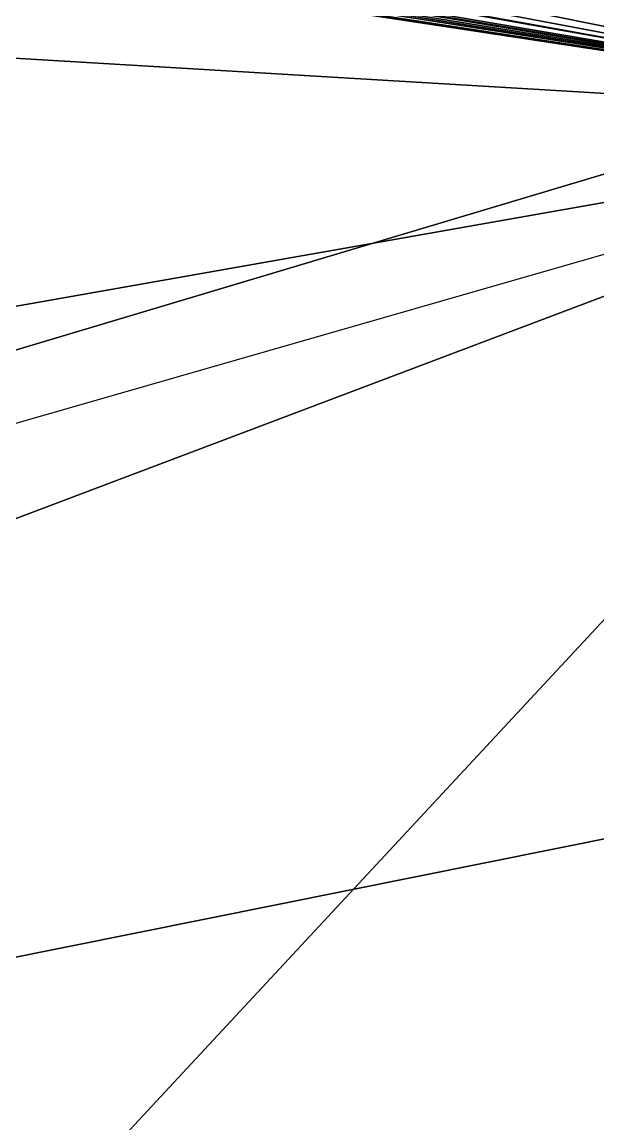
# Model space of a CAD drawing. Header units: metres. Extents: x 503497 to 504361, y 6966567 to 6966857.
# Drawn here: x 504124.6136 to 504124.6538, y 6966701.6826 to 6966701.7594 of the extents above; entities that cross this region are included whole.
import ezdxf

# ---------------------------------------------------------------- set-up
doc = ezdxf.new("R2010")
doc.units = ezdxf.units.M

msp = doc.modelspace()

# ---------------------------------------------------------------- linework, layer by layer
at = {"layer": 'SHADOW_APPROVED_20260111T072000'}
for points in [[(504124.1841, 6966701.6081), (504124.6865, 6966701.7525), (504051.5127, 6966716.6565), (504051.0103, 6966716.5121), (504124.1841, 6966701.6081)], [(504124.6865, 6966701.7525), (504126.4679, 6966701.5261), (504053.2941, 6966716.4301), (504051.5127, 6966716.6565), (504124.6865, 6966701.7525)]]:
    msp.add_lwpolyline(points, close=True, dxfattribs=at)
msp.add_lwpolyline([(504124.6436, 6966689.8311), (504125.6223, 6966696.1052), (504122.7613, 6966696.5515), (504123.3955, 6966700.6171), (504123.6735, 6966701.1907), (504124.1841, 6966701.6081), (504124.6865, 6966701.7525), (504126.4679, 6966701.5261), (504126.6349, 6966702.5968), (504125.8564, 6966702.7697), (504125.4218, 6966703.0603), (504125.0625, 6966703.6133), (504124.9683, 6966704.1079), (504125.9354, 6966710.4181), (504127.8093, 6966710.1258), (504128.3574, 6966713.6393), (504140.8554, 6966711.6898), (504140.8554, 6966711.6898), (504140.7719, 6966711.1544), (504144.1851, 6966710.622), (504144.5661, 6966713.0647), (504153.1826, 6966711.7206), (504152.9477, 6966710.2148), (504167.8718, 6966707.8869)], dxfattribs=at)
at = {"layer": 'SHADOW_APPROVED_20260114T072400'}
for points in [[(504124.1841, 6966701.6081), (504124.6865, 6966701.7525), (504052.6781, 6966715.3912), (504052.1757, 6966715.2468), (504124.1841, 6966701.6081)], [(504124.6865, 6966701.7525), (504126.4679, 6966701.5261), (504054.4595, 6966715.1648), (504052.6781, 6966715.3912), (504124.6865, 6966701.7525)]]:
    msp.add_lwpolyline(points, close=True, dxfattribs=at)
msp.add_lwpolyline([(504124.6436, 6966689.8311), (504125.6223, 6966696.1052), (504122.7613, 6966696.5515), (504123.3955, 6966700.6171), (504123.6735, 6966701.1907), (504124.1841, 6966701.6081), (504124.6865, 6966701.7525), (504126.4679, 6966701.5261), (504126.6349, 6966702.5968), (504125.8564, 6966702.7697), (504125.4218, 6966703.0603), (504125.0625, 6966703.6133), (504124.9683, 6966704.1079), (504125.9354, 6966710.4181), (504127.8093, 6966710.1258), (504128.3574, 6966713.6393), (504140.8554, 6966711.6898), (504140.8554, 6966711.6898), (504140.7719, 6966711.1544), (504144.1851, 6966710.622), (504144.5661, 6966713.0647), (504153.1826, 6966711.7206), (504152.9477, 6966710.2148), (504167.8718, 6966707.8869)], dxfattribs=at)
at = {"layer": 'SHADOW_APPROVED_20260122T071500'}
for points in [[(504124.1841, 6966701.6081), (504124.6865, 6966701.7525), (504042.12, 6966716.5206), (504041.6176, 6966716.3762), (504124.1841, 6966701.6081)], [(504124.6865, 6966701.7525), (504126.4679, 6966701.5261), (504043.9014, 6966716.2942), (504042.12, 6966716.5206), (504124.6865, 6966701.7525)]]:
    msp.add_lwpolyline(points, close=True, dxfattribs=at)
msp.add_lwpolyline([(504124.6436, 6966689.8311), (504125.6223, 6966696.1052), (504122.7613, 6966696.5515), (504123.3955, 6966700.6171), (504123.6735, 6966701.1907), (504124.1841, 6966701.6081), (504124.6865, 6966701.7525), (504126.4679, 6966701.5261), (504126.6349, 6966702.5968), (504125.8564, 6966702.7697), (504125.4218, 6966703.0603), (504125.0625, 6966703.6133), (504124.9683, 6966704.1079), (504125.9354, 6966710.4181), (504127.8093, 6966710.1258), (504128.3574, 6966713.6393), (504140.8554, 6966711.6898), (504140.8554, 6966711.6898), (504140.7719, 6966711.1544), (504144.1851, 6966710.622), (504144.5661, 6966713.0647), (504153.1826, 6966711.7206), (504152.9477, 6966710.2148), (504167.8718, 6966707.8869)], dxfattribs=at)
at = {"layer": 'SHADOW_APPROVED_20260124T072500'}
msp.add_lwpolyline([(504124.6436, 6966689.8311), (504125.6223, 6966696.1052), (504122.7613, 6966696.5515), (504123.3955, 6966700.6171), (504123.6735, 6966701.1907), (504124.1841, 6966701.6081), (504124.6865, 6966701.7525), (504126.4679, 6966701.5261), (504126.6349, 6966702.5968), (504125.8564, 6966702.7697), (504125.4218, 6966703.0603), (504125.0625, 6966703.6133), (504124.9683, 6966704.1079), (504125.9354, 6966710.4181), (504127.8093, 6966710.1258), (504128.3574, 6966713.6393), (504140.8554, 6966711.6898), (504140.8554, 6966711.6898), (504140.7719, 6966711.1544), (504144.1851, 6966710.622), (504144.5661, 6966713.0647), (504153.1826, 6966711.7206), (504152.9477, 6966710.2148), (504167.8718, 6966707.8869)], dxfattribs=at)
for points in [[(504124.1841, 6966701.6081), (504124.6865, 6966701.7525), (504048.4434, 6966713.4675), (504047.941, 6966713.3231), (504124.1841, 6966701.6081)], [(504124.6865, 6966701.7525), (504126.4679, 6966701.5261), (504050.2248, 6966713.2411), (504048.4434, 6966713.4675), (504124.6865, 6966701.7525)]]:
    msp.add_lwpolyline(points, close=True, dxfattribs=at)
at = {"layer": 'SHADOW_APPROVED_20260126T071100'}
for points in [[(504124.1841, 6966701.6081), (504124.6865, 6966701.7525), (504036.2614, 6966716.7983), (504035.759, 6966716.6539), (504124.1841, 6966701.6081)], [(504124.6865, 6966701.7525), (504126.4679, 6966701.5261), (504038.0428, 6966716.5719), (504036.2614, 6966716.7983), (504124.6865, 6966701.7525)]]:
    msp.add_lwpolyline(points, close=True, dxfattribs=at)
msp.add_lwpolyline([(504124.6436, 6966689.8311), (504125.6223, 6966696.1052), (504122.7613, 6966696.5515), (504123.3955, 6966700.6171), (504123.6735, 6966701.1907), (504124.1841, 6966701.6081), (504124.6865, 6966701.7525), (504126.4679, 6966701.5261), (504126.6349, 6966702.5968), (504125.8564, 6966702.7697), (504125.4218, 6966703.0603), (504125.0625, 6966703.6133), (504124.9683, 6966704.1079), (504125.9354, 6966710.4181), (504127.8093, 6966710.1258), (504128.3574, 6966713.6393), (504140.8554, 6966711.6898), (504140.8554, 6966711.6898), (504140.7719, 6966711.1544), (504144.1851, 6966710.622), (504144.5661, 6966713.0647), (504153.1826, 6966711.7206), (504152.9477, 6966710.2148), (504167.8718, 6966707.8869)], dxfattribs=at)
at = {"layer": 'SHADOW_APPROVED_20260127T071900'}
for points in [[(504124.1841, 6966701.6081), (504124.6865, 6966701.7525), (504042.3436, 6966714.2451), (504041.8412, 6966714.1007), (504124.1841, 6966701.6081)], [(504124.6865, 6966701.7525), (504126.4679, 6966701.5261), (504044.125, 6966714.0187), (504042.3436, 6966714.2451), (504124.6865, 6966701.7525)]]:
    msp.add_lwpolyline(points, close=True, dxfattribs=at)
msp.add_lwpolyline([(504124.6436, 6966689.8311), (504125.6223, 6966696.1052), (504122.7613, 6966696.5515), (504123.3955, 6966700.6171), (504123.6735, 6966701.1907), (504124.1841, 6966701.6081), (504124.6865, 6966701.7525), (504126.4679, 6966701.5261), (504126.6349, 6966702.5968), (504125.8564, 6966702.7697), (504125.4218, 6966703.0603), (504125.0625, 6966703.6133), (504124.9683, 6966704.1079), (504125.9354, 6966710.4181), (504127.8093, 6966710.1258), (504128.3574, 6966713.6393), (504140.8554, 6966711.6898), (504140.8554, 6966711.6898), (504140.7719, 6966711.1544), (504144.1851, 6966710.622), (504144.5661, 6966713.0647), (504153.1826, 6966711.7206), (504152.9477, 6966710.2148), (504167.8718, 6966707.8869)], dxfattribs=at)
at = {"layer": 'SHADOW_APPROVED_20260129T071100'}
for points in [[(504124.1841, 6966701.6081), (504124.6865, 6966701.7525), (504034.2408, 6966715.9713), (504033.7384, 6966715.8269), (504124.1841, 6966701.6081)], [(504124.6865, 6966701.7525), (504126.4679, 6966701.5261), (504036.0222, 6966715.7449), (504034.2408, 6966715.9713), (504124.6865, 6966701.7525)]]:
    msp.add_lwpolyline(points, close=True, dxfattribs=at)
msp.add_lwpolyline([(504124.6436, 6966689.8311), (504125.6223, 6966696.1052), (504122.7613, 6966696.5515), (504123.3955, 6966700.6171), (504123.6735, 6966701.1907), (504124.1841, 6966701.6081), (504124.6865, 6966701.7525), (504126.4679, 6966701.5261), (504126.6349, 6966702.5968), (504125.8564, 6966702.7697), (504125.4218, 6966703.0603), (504125.0625, 6966703.6133), (504124.9683, 6966704.1079), (504125.9354, 6966710.4181), (504127.8093, 6966710.1258), (504128.3574, 6966713.6393), (504140.8554, 6966711.6898), (504140.8554, 6966711.6898), (504140.7719, 6966711.1544), (504144.1851, 6966710.622), (504144.5661, 6966713.0647), (504153.1826, 6966711.7206), (504152.9477, 6966710.2148), (504167.8718, 6966707.8869)], dxfattribs=at)
at = {"layer": 'SHADOW_APPROVED_20260130T071100'}
for points in [[(504124.1841, 6966701.6081), (504124.6865, 6966701.7525), (504033.5546, 6966715.6667), (504033.0522, 6966715.5223), (504124.1841, 6966701.6081)], [(504124.6865, 6966701.7525), (504126.4679, 6966701.5261), (504035.336, 6966715.4403), (504033.5546, 6966715.6667), (504124.6865, 6966701.7525)]]:
    msp.add_lwpolyline(points, close=True, dxfattribs=at)
msp.add_lwpolyline([(504124.6436, 6966689.8311), (504125.6223, 6966696.1052), (504122.7613, 6966696.5515), (504123.3955, 6966700.6171), (504123.6735, 6966701.1907), (504124.1841, 6966701.6081), (504124.6865, 6966701.7525), (504126.4679, 6966701.5261), (504126.6349, 6966702.5968), (504125.8564, 6966702.7697), (504125.4218, 6966703.0603), (504125.0625, 6966703.6133), (504124.9683, 6966704.1079), (504125.9354, 6966710.4181), (504127.8093, 6966710.1258), (504128.3574, 6966713.6393), (504140.8554, 6966711.6898), (504140.8554, 6966711.6898), (504140.7719, 6966711.1544), (504144.1851, 6966710.622), (504144.5661, 6966713.0647), (504153.1826, 6966711.7206), (504152.9477, 6966710.2148), (504167.8718, 6966707.8869)], dxfattribs=at)
at = {"layer": 'SHADOW_APPROVED_20260203T070000'}
for points in [[(504124.1841, 6966701.6081), (504124.6865, 6966701.7525), (504018.6623, 6966718.0539), (504018.1599, 6966717.9095), (504124.1841, 6966701.6081)], [(504124.6865, 6966701.7525), (504126.4679, 6966701.5261), (504020.4437, 6966717.8275), (504018.6623, 6966718.0539), (504124.6865, 6966701.7525)]]:
    msp.add_lwpolyline(points, close=True, dxfattribs=at)
msp.add_lwpolyline([(504124.6436, 6966689.8311), (504125.6223, 6966696.1052), (504122.7613, 6966696.5515), (504123.3955, 6966700.6171), (504123.6735, 6966701.1907), (504124.1841, 6966701.6081), (504124.6865, 6966701.7525), (504126.4679, 6966701.5261), (504126.6349, 6966702.5968), (504125.8564, 6966702.7697), (504125.4218, 6966703.0603), (504125.0625, 6966703.6133), (504124.9683, 6966704.1079), (504125.9354, 6966710.4181), (504127.8093, 6966710.1258), (504128.3574, 6966713.6393), (504140.8554, 6966711.6898), (504140.8554, 6966711.6898), (504140.7719, 6966711.1544), (504144.1851, 6966710.622), (504144.5661, 6966713.0647), (504153.1826, 6966711.7206), (504152.9477, 6966710.2148), (504167.8718, 6966707.8869)], dxfattribs=at)
at = {"layer": 'SHADOW_APPROVED_20260314T074000'}
msp.add_lwpolyline([(504124.6436, 6966689.8311), (504125.6223, 6966696.1052), (504122.7613, 6966696.5515), (504123.3955, 6966700.6171), (504123.6735, 6966701.1907), (504124.1841, 6966701.6081), (504124.6865, 6966701.7525), (504126.4679, 6966701.5261), (504126.6349, 6966702.5968), (504125.8564, 6966702.7697), (504125.4218, 6966703.0603), (504125.0625, 6966703.6133), (504124.9683, 6966704.1079), (504125.9354, 6966710.4181), (504127.8093, 6966710.1258), (504128.3574, 6966713.6393), (504140.8554, 6966711.6898), (504140.8554, 6966711.6898), (504140.7719, 6966711.1544), (504144.1851, 6966710.622), (504144.5661, 6966713.0647), (504153.1826, 6966711.7206), (504152.9477, 6966710.2148), (504167.8718, 6966707.8869)], dxfattribs=at)
for points in [[(504124.1841, 6966701.6081), (504124.6865, 6966701.7525), (504036.932, 6966686.2961), (504036.4296, 6966686.1517), (504124.1841, 6966701.6081)], [(504124.6865, 6966701.7525), (504126.4679, 6966701.5261), (504038.7134, 6966686.0697), (504036.932, 6966686.2961), (504124.6865, 6966701.7525)]]:
    msp.add_lwpolyline(points, close=True, dxfattribs=at)
at = {"layer": 'SHADOW_APPROVED_20260426T070000'}
msp.add_lwpolyline([(504124.6436, 6966689.8311), (504125.6223, 6966696.1052), (504122.7613, 6966696.5515), (504123.3955, 6966700.6171), (504123.6735, 6966701.1907), (504124.1841, 6966701.6081), (504124.6865, 6966701.7525), (504126.4679, 6966701.5261), (504126.6349, 6966702.5968), (504125.8564, 6966702.7697), (504125.4218, 6966703.0603), (504125.0625, 6966703.6133), (504124.9683, 6966704.1079), (504125.9354, 6966710.4181), (504127.8093, 6966710.1258), (504128.3574, 6966713.6393), (504140.8554, 6966711.6898), (504140.8554, 6966711.6898), (504140.7719, 6966711.1544), (504144.1851, 6966710.622), (504144.5661, 6966713.0647), (504153.1826, 6966711.7206), (504152.9477, 6966710.2148), (504167.8718, 6966707.8869)], dxfattribs=at)
for points in [[(504124.1841, 6966701.6081), (504124.6865, 6966701.7525), (503907.5589, 6966619.6907), (503907.0565, 6966619.5463), (504124.1841, 6966701.6081)], [(504124.6865, 6966701.7525), (504126.4679, 6966701.5261), (503909.3403, 6966619.4643), (503907.5589, 6966619.6907), (504124.6865, 6966701.7525)]]:
    msp.add_lwpolyline(points, close=True, dxfattribs=at)
at = {"layer": 'SHADOW_APPROVED_20260621T090000'}
msp.add_lwpolyline([(504124.6436, 6966689.8311), (504125.6223, 6966696.1052), (504122.7613, 6966696.5515), (504123.3955, 6966700.6171), (504123.6735, 6966701.1907), (504124.1841, 6966701.6081), (504124.6865, 6966701.7525), (504126.4679, 6966701.5261), (504126.6349, 6966702.5968), (504125.8564, 6966702.7697), (504125.4218, 6966703.0603), (504125.0625, 6966703.6133), (504124.9683, 6966704.1079), (504125.9354, 6966710.4181), (504127.8093, 6966710.1258), (504128.3574, 6966713.6393), (504140.8554, 6966711.6898), (504140.8554, 6966711.6898), (504140.7719, 6966711.1544), (504144.1851, 6966710.622), (504144.5661, 6966713.0647), (504153.1826, 6966711.7206), (504152.9477, 6966710.2148), (504167.8718, 6966707.8869)], dxfattribs=at)
for points in [[(504124.1841, 6966701.6081), (504124.6865, 6966701.7525), (504066.1702, 6966638.8209), (504065.6678, 6966638.6765), (504124.1841, 6966701.6081)], [(504124.6865, 6966701.7525), (504126.4679, 6966701.5261), (504067.9516, 6966638.5945), (504066.1702, 6966638.8209), (504124.6865, 6966701.7525)]]:
    msp.add_lwpolyline(points, close=True, dxfattribs=at)
at = {"layer": 'SHADOW_APPROVED_20260621T120000'}
msp.add_lwpolyline([(504124.6436, 6966689.8311), (504125.6223, 6966696.1052), (504122.7613, 6966696.5515), (504123.3955, 6966700.6171), (504123.6735, 6966701.1907), (504124.1841, 6966701.6081), (504124.6865, 6966701.7525), (504126.4679, 6966701.5261), (504126.6349, 6966702.5968), (504125.8564, 6966702.7697), (504125.4218, 6966703.0603), (504125.0625, 6966703.6133), (504124.9683, 6966704.1079), (504125.9354, 6966710.4181), (504127.8093, 6966710.1258), (504128.3574, 6966713.6393), (504140.8554, 6966711.6898), (504140.8554, 6966711.6898), (504140.7719, 6966711.1544), (504144.1851, 6966710.622), (504144.5661, 6966713.0647), (504153.1826, 6966711.7206), (504152.9477, 6966710.2148), (504167.8718, 6966707.8869)], dxfattribs=at)
msp.add_lwpolyline([(504124.1841, 6966701.6081), (504124.6865, 6966701.7525), (504127.3075, 6966653.0797), (504126.8051, 6966652.9353), (504124.1841, 6966701.6081)], close=True, dxfattribs=at)
at = {"layer": 'SHADOW_APPROVED_20260621T140000'}
msp.add_lwpolyline([(504124.6436, 6966689.8311), (504125.6223, 6966696.1052), (504122.7613, 6966696.5515), (504123.3955, 6966700.6171), (504123.6735, 6966701.1907), (504124.1841, 6966701.6081), (504124.6865, 6966701.7525), (504126.4679, 6966701.5261), (504126.6349, 6966702.5968), (504125.8564, 6966702.7697), (504125.4218, 6966703.0603), (504125.0625, 6966703.6133), (504124.9683, 6966704.1079), (504125.9354, 6966710.4181), (504127.8093, 6966710.1258), (504128.3574, 6966713.6393), (504140.8554, 6966711.6898), (504140.8554, 6966711.6898), (504140.7719, 6966711.1544), (504144.1851, 6966710.622), (504144.5661, 6966713.0647), (504153.1826, 6966711.7206), (504152.9477, 6966710.2148), (504167.8718, 6966707.8869)], dxfattribs=at)
msp.add_lwpolyline([(504124.1841, 6966701.6081), (504124.6865, 6966701.7525), (504163.5962, 6966645.9465), (504163.0938, 6966645.8021), (504124.1841, 6966701.6081)], close=True, dxfattribs=at)
at = {"layer": 'SHADOW_APPROVED_20260621T150000'}
msp.add_lwpolyline([(504124.6436, 6966689.8311), (504125.6223, 6966696.1052), (504122.7613, 6966696.5515), (504123.3955, 6966700.6171), (504123.6735, 6966701.1907), (504124.1841, 6966701.6081), (504124.6865, 6966701.7525), (504126.4679, 6966701.5261), (504126.6349, 6966702.5968), (504125.8564, 6966702.7697), (504125.4218, 6966703.0603), (504125.0625, 6966703.6133), (504124.9683, 6966704.1079), (504125.9354, 6966710.4181), (504127.8093, 6966710.1258), (504128.3574, 6966713.6393), (504140.8554, 6966711.6898), (504140.8554, 6966711.6898), (504140.7719, 6966711.1544), (504144.1851, 6966710.622), (504144.5661, 6966713.0647), (504153.1826, 6966711.7206), (504152.9477, 6966710.2148), (504167.8718, 6966707.8869)], dxfattribs=at)
msp.add_lwpolyline([(504124.1841, 6966701.6081), (504124.6865, 6966701.7525), (504197.9666, 6966632.7497), (504197.4642, 6966632.6053), (504124.1841, 6966701.6081)], close=True, dxfattribs=at)
at = {"layer": 'SHADOW_APPROVED_20260621T160000'}
msp.add_lwpolyline([(504124.6436, 6966689.8311), (504125.6223, 6966696.1052), (504122.7613, 6966696.5515), (504123.3955, 6966700.6171), (504123.6735, 6966701.1907), (504124.1841, 6966701.6081), (504124.6865, 6966701.7525), (504126.4679, 6966701.5261), (504126.6349, 6966702.5968), (504125.8564, 6966702.7697), (504125.4218, 6966703.0603), (504125.0625, 6966703.6133), (504124.9683, 6966704.1079), (504125.9354, 6966710.4181), (504127.8093, 6966710.1258), (504128.3574, 6966713.6393), (504140.8554, 6966711.6898), (504140.8554, 6966711.6898), (504140.7719, 6966711.1544), (504144.1851, 6966710.622), (504144.5661, 6966713.0647), (504153.1826, 6966711.7206), (504152.9477, 6966710.2148), (504167.8718, 6966707.8869)], dxfattribs=at)
msp.add_lwpolyline([(504124.1841, 6966701.6081), (504124.6865, 6966701.7525), (504292.9427, 6966588.6527), (504292.4403, 6966588.5083), (504124.1841, 6966701.6081)], close=True, dxfattribs=at)
at = {"layer": 'SHADOW_APPROVED_20261019T053000'}
for points in [[(504124.1841, 6966701.6081), (504124.6865, 6966701.7525), (503547.9308, 6966793.8853), (503547.4284, 6966793.7409), (504124.1841, 6966701.6081)], [(504124.6865, 6966701.7525), (504126.4679, 6966701.5261), (503549.7122, 6966793.6589), (503547.9308, 6966793.8853), (504124.6865, 6966701.7525)]]:
    msp.add_lwpolyline(points, close=True, dxfattribs=at)
msp.add_lwpolyline([(504124.6436, 6966689.8311), (504125.6223, 6966696.1052), (504122.7613, 6966696.5515), (504123.3955, 6966700.6171), (504123.6735, 6966701.1907), (504124.1841, 6966701.6081), (504124.6865, 6966701.7525), (504126.4679, 6966701.5261), (504126.6349, 6966702.5968), (504125.8564, 6966702.7697), (504125.4218, 6966703.0603), (504125.0625, 6966703.6133), (504124.9683, 6966704.1079), (504125.9354, 6966710.4181), (504127.8093, 6966710.1258), (504128.3574, 6966713.6393), (504140.8554, 6966711.6898), (504140.8554, 6966711.6898), (504140.7719, 6966711.1544), (504144.1851, 6966710.622), (504144.5661, 6966713.0647), (504153.1826, 6966711.7206), (504152.9477, 6966710.2148), (504167.8718, 6966707.8869)], dxfattribs=at)
at = {"layer": 'SHADOW_APPROVED_20261112T063500'}
for points in [[(504124.1841, 6966701.6081), (504124.6865, 6966701.7525), (504026.4082, 6966717.7067), (504025.9058, 6966717.5623), (504124.1841, 6966701.6081)], [(504124.6865, 6966701.7525), (504126.4679, 6966701.5261), (504028.1896, 6966717.4803), (504026.4082, 6966717.7067), (504124.6865, 6966701.7525)]]:
    msp.add_lwpolyline(points, close=True, dxfattribs=at)
msp.add_lwpolyline([(504124.6436, 6966689.8311), (504125.6223, 6966696.1052), (504122.7613, 6966696.5515), (504123.3955, 6966700.6171), (504123.6735, 6966701.1907), (504124.1841, 6966701.6081), (504124.6865, 6966701.7525), (504126.4679, 6966701.5261), (504126.6349, 6966702.5968), (504125.8564, 6966702.7697), (504125.4218, 6966703.0603), (504125.0625, 6966703.6133), (504124.9683, 6966704.1079), (504125.9354, 6966710.4181), (504127.8093, 6966710.1258), (504128.3574, 6966713.6393), (504140.8554, 6966711.6898), (504140.8554, 6966711.6898), (504140.7719, 6966711.1544), (504144.1851, 6966710.622), (504144.5661, 6966713.0647), (504153.1826, 6966711.7206), (504152.9477, 6966710.2148), (504167.8718, 6966707.8869)], dxfattribs=at)
at = {"layer": 'SHADOW_APPROVED_20261113T063500'}
for points in [[(504124.1841, 6966701.6081), (504124.6865, 6966701.7525), (504026.8764, 6966718.1222), (504026.374, 6966717.9778), (504124.1841, 6966701.6081)], [(504124.6865, 6966701.7525), (504126.4679, 6966701.5261), (504028.6578, 6966717.8958), (504026.8764, 6966718.1222), (504124.6865, 6966701.7525)]]:
    msp.add_lwpolyline(points, close=True, dxfattribs=at)
msp.add_lwpolyline([(504124.6436, 6966689.8311), (504125.6223, 6966696.1052), (504122.7613, 6966696.5515), (504123.3955, 6966700.6171), (504123.6735, 6966701.1907), (504124.1841, 6966701.6081), (504124.6865, 6966701.7525), (504126.4679, 6966701.5261), (504126.6349, 6966702.5968), (504125.8564, 6966702.7697), (504125.4218, 6966703.0603), (504125.0625, 6966703.6133), (504124.9683, 6966704.1079), (504125.9354, 6966710.4181), (504127.8093, 6966710.1258), (504128.3574, 6966713.6393), (504140.8554, 6966711.6898), (504140.8554, 6966711.6898), (504140.7719, 6966711.1544), (504144.1851, 6966710.622), (504144.5661, 6966713.0647), (504153.1826, 6966711.7206), (504152.9477, 6966710.2148), (504167.8718, 6966707.8869)], dxfattribs=at)
at = {"layer": 'SHADOW_APPROVED_20261122T065200'}
for points in [[(504124.1841, 6966701.6081), (504124.6865, 6966701.7525), (504044.5224, 6966716.2033), (504044.02, 6966716.0589), (504124.1841, 6966701.6081)], [(504124.6865, 6966701.7525), (504126.4679, 6966701.5261), (504046.3038, 6966715.9769), (504044.5224, 6966716.2033), (504124.6865, 6966701.7525)]]:
    msp.add_lwpolyline(points, close=True, dxfattribs=at)
msp.add_lwpolyline([(504124.6436, 6966689.8311), (504125.6223, 6966696.1052), (504122.7613, 6966696.5515), (504123.3955, 6966700.6171), (504123.6735, 6966701.1907), (504124.1841, 6966701.6081), (504124.6865, 6966701.7525), (504126.4679, 6966701.5261), (504126.6349, 6966702.5968), (504125.8564, 6966702.7697), (504125.4218, 6966703.0603), (504125.0625, 6966703.6133), (504124.9683, 6966704.1079), (504125.9354, 6966710.4181), (504127.8093, 6966710.1258), (504128.3574, 6966713.6393), (504140.8554, 6966711.6898), (504140.8554, 6966711.6898), (504140.7719, 6966711.1544), (504144.1851, 6966710.622), (504144.5661, 6966713.0647), (504153.1826, 6966711.7206), (504152.9477, 6966710.2148), (504167.8718, 6966707.8869)], dxfattribs=at)
at = {"layer": 'SHADOW_APPROVED_20261123T070300'}
for points in [[(504124.1841, 6966701.6081), (504124.6865, 6966701.7525), (504052.2896, 6966713.759), (504051.7872, 6966713.6146), (504124.1841, 6966701.6081)], [(504124.6865, 6966701.7525), (504126.4679, 6966701.5261), (504054.071, 6966713.5326), (504052.2896, 6966713.759), (504124.6865, 6966701.7525)]]:
    msp.add_lwpolyline(points, close=True, dxfattribs=at)
msp.add_lwpolyline([(504124.6436, 6966689.8311), (504125.6223, 6966696.1052), (504122.7613, 6966696.5515), (504123.3955, 6966700.6171), (504123.6735, 6966701.1907), (504124.1841, 6966701.6081), (504124.6865, 6966701.7525), (504126.4679, 6966701.5261), (504126.6349, 6966702.5968), (504125.8564, 6966702.7697), (504125.4218, 6966703.0603), (504125.0625, 6966703.6133), (504124.9683, 6966704.1079), (504125.9354, 6966710.4181), (504127.8093, 6966710.1258), (504128.3574, 6966713.6393), (504140.8554, 6966711.6898), (504140.8554, 6966711.6898), (504140.7719, 6966711.1544), (504144.1851, 6966710.622), (504144.5661, 6966713.0647), (504153.1826, 6966711.7206), (504152.9477, 6966710.2148), (504167.8718, 6966707.8869)], dxfattribs=at)
at = {"layer": 'SHADOW_APPROVED_20261221T090000'}
msp.add_lwpolyline([(504124.6436, 6966689.8311), (504125.6223, 6966696.1052), (504122.7613, 6966696.5515), (504123.3955, 6966700.6171), (504123.6735, 6966701.1907), (504124.1841, 6966701.6081), (504124.6865, 6966701.7525), (504126.4679, 6966701.5261), (504126.6349, 6966702.5968), (504125.8564, 6966702.7697), (504125.4218, 6966703.0603), (504125.0625, 6966703.6133), (504124.9683, 6966704.1079), (504125.9354, 6966710.4181), (504127.8093, 6966710.1258), (504128.3574, 6966713.6393), (504140.8554, 6966711.6898), (504140.8554, 6966711.6898), (504140.7719, 6966711.1544), (504144.1851, 6966710.622), (504144.5661, 6966713.0647), (504153.1826, 6966711.7206), (504152.9477, 6966710.2148), (504167.8718, 6966707.8869)], dxfattribs=at)
for points in [[(504124.1841, 6966701.6081), (504124.6865, 6966701.7525), (504094.4318, 6966703.5519), (504093.9294, 6966703.4075), (504124.1841, 6966701.6081)], [(504124.6865, 6966701.7525), (504126.4679, 6966701.5261), (504096.2132, 6966703.3255), (504094.4318, 6966703.5519), (504124.6865, 6966701.7525)]]:
    msp.add_lwpolyline(points, close=True, dxfattribs=at)
at = {"layer": 'SHADOW_APPROVED_20261221T120000'}
msp.add_lwpolyline([(504124.6436, 6966689.8311), (504125.6223, 6966696.1052), (504122.7613, 6966696.5515), (504123.3955, 6966700.6171), (504123.6735, 6966701.1907), (504124.1841, 6966701.6081), (504124.6865, 6966701.7525), (504126.4679, 6966701.5261), (504126.6349, 6966702.5968), (504125.8564, 6966702.7697), (504125.4218, 6966703.0603), (504125.0625, 6966703.6133), (504124.9683, 6966704.1079), (504125.9354, 6966710.4181), (504127.8093, 6966710.1258), (504128.3574, 6966713.6393), (504140.8554, 6966711.6898), (504140.8554, 6966711.6898), (504140.7719, 6966711.1544), (504144.1851, 6966710.622), (504144.5661, 6966713.0647), (504153.1826, 6966711.7206), (504152.9477, 6966710.2148), (504167.8718, 6966707.8869)], dxfattribs=at)
msp.add_lwpolyline([(504124.1841, 6966701.6081), (504124.6865, 6966701.7525), (504126.959, 6966699.0217), (504126.4566, 6966698.8773), (504124.1841, 6966701.6081)], close=True, dxfattribs=at)
at = {"layer": 'SHADOW_APPROVED_20261221T150000'}
msp.add_lwpolyline([(504124.6436, 6966689.8311), (504125.6223, 6966696.1052), (504122.7613, 6966696.5515), (504123.3955, 6966700.6171), (504123.6735, 6966701.1907), (504124.1841, 6966701.6081), (504124.6865, 6966701.7525), (504126.4679, 6966701.5261), (504126.6349, 6966702.5968), (504125.8564, 6966702.7697), (504125.4218, 6966703.0603), (504125.0625, 6966703.6133), (504124.9683, 6966704.1079), (504125.9354, 6966710.4181), (504127.8093, 6966710.1258), (504128.3574, 6966713.6393), (504140.8554, 6966711.6898), (504140.8554, 6966711.6898), (504140.7719, 6966711.1544), (504144.1851, 6966710.622), (504144.5661, 6966713.0647), (504153.1826, 6966711.7206), (504152.9477, 6966710.2148), (504167.8718, 6966707.8869)], dxfattribs=at)
msp.add_lwpolyline([(504124.1841, 6966701.6081), (504124.6865, 6966701.7525), (504162.3804, 6966705.7728), (504161.878, 6966705.6284), (504124.1841, 6966701.6081)], close=True, dxfattribs=at)
at = {"layer": 'SHADOW_APPROVED_20261221T160000'}
for points in [[(504124.1841, 6966701.6081), (504124.6865, 6966701.7525), (504184.2483, 6966713.7043), (504183.7459, 6966713.5599), (504124.1841, 6966701.6081)], [(504123.6735, 6966701.1907), (504124.1841, 6966701.6081), (504183.7459, 6966713.5599), (504183.2353, 6966713.1425), (504123.6735, 6966701.1907)]]:
    msp.add_lwpolyline(points, close=True, dxfattribs=at)
msp.add_lwpolyline([(504124.6436, 6966689.8311), (504125.6223, 6966696.1052), (504122.7613, 6966696.5515), (504123.3955, 6966700.6171), (504123.6735, 6966701.1907), (504124.1841, 6966701.6081), (504124.6865, 6966701.7525), (504126.4679, 6966701.5261), (504126.6349, 6966702.5968), (504125.8564, 6966702.7697), (504125.4218, 6966703.0603), (504125.0625, 6966703.6133), (504124.9683, 6966704.1079), (504125.9354, 6966710.4181), (504127.8093, 6966710.1258), (504128.3574, 6966713.6393), (504140.8554, 6966711.6898), (504140.8554, 6966711.6898), (504140.7719, 6966711.1544), (504144.1851, 6966710.622), (504144.5661, 6966713.0647), (504153.1826, 6966711.7206), (504152.9477, 6966710.2148), (504167.8718, 6966707.8869)], dxfattribs=at)
at = {"layer": 'SHADOW_APPROVED_20261221T170000'}
for points in [[(504124.1841, 6966701.6081), (504124.6865, 6966701.7525), (504227.8864, 6966732.6401), (504227.384, 6966732.4957), (504124.1841, 6966701.6081)], [(504123.6735, 6966701.1907), (504124.1841, 6966701.6081), (504227.384, 6966732.4957), (504226.8734, 6966732.0783), (504123.6735, 6966701.1907)]]:
    msp.add_lwpolyline(points, close=True, dxfattribs=at)
msp.add_lwpolyline([(504124.6436, 6966689.8311), (504125.6223, 6966696.1052), (504122.7613, 6966696.5515), (504123.3955, 6966700.6171), (504123.6735, 6966701.1907), (504124.1841, 6966701.6081), (504124.6865, 6966701.7525), (504126.4679, 6966701.5261), (504126.6349, 6966702.5968), (504125.8564, 6966702.7697), (504125.4218, 6966703.0603), (504125.0625, 6966703.6133), (504124.9683, 6966704.1079), (504125.9354, 6966710.4181), (504127.8093, 6966710.1258), (504128.3574, 6966713.6393), (504140.8554, 6966711.6898), (504140.8554, 6966711.6898), (504140.7719, 6966711.1544), (504144.1851, 6966710.622), (504144.5661, 6966713.0647), (504153.1826, 6966711.7206), (504152.9477, 6966710.2148), (504167.8718, 6966707.8869)], dxfattribs=at)
at = {"layer": 'SHADOW_COMPARATOR_RL48_20260111T072000'}
msp.add_lwpolyline([(504124.6436, 6966689.8311), (504125.6223, 6966696.1052), (504122.7613, 6966696.5515), (504123.3955, 6966700.6171), (504123.6735, 6966701.1907), (504124.1841, 6966701.6081), (504124.6865, 6966701.7525), (504126.4679, 6966701.5261), (504126.6349, 6966702.5968), (504125.8564, 6966702.7697), (504125.4218, 6966703.0603), (504125.0625, 6966703.6133), (504124.9683, 6966704.1079), (504125.9354, 6966710.4181), (504127.8093, 6966710.1258), (504128.3574, 6966713.6393), (504140.8554, 6966711.6898), (504140.8554, 6966711.6898), (504140.7719, 6966711.1544), (504144.1851, 6966710.622), (504144.5661, 6966713.0647), (504153.1826, 6966711.7206), (504152.9477, 6966710.2148), (504167.8718, 6966707.8869)], dxfattribs=at)
for points in [[(504124.1841, 6966701.6081), (504124.6865, 6966701.7525), (504079.0592, 6966711.0459), (504078.5568, 6966710.9015), (504124.1841, 6966701.6081)], [(504124.6865, 6966701.7525), (504126.4679, 6966701.5261), (504080.8406, 6966710.8195), (504079.0592, 6966711.0459), (504124.6865, 6966701.7525)]]:
    msp.add_lwpolyline(points, close=True, dxfattribs=at)
at = {"layer": 'SHADOW_COMPARATOR_RL48_20260114T072400'}
msp.add_lwpolyline([(504124.6436, 6966689.8311), (504125.6223, 6966696.1052), (504122.7613, 6966696.5515), (504123.3955, 6966700.6171), (504123.6735, 6966701.1907), (504124.1841, 6966701.6081), (504124.6865, 6966701.7525), (504126.4679, 6966701.5261), (504126.6349, 6966702.5968), (504125.8564, 6966702.7697), (504125.4218, 6966703.0603), (504125.0625, 6966703.6133), (504124.9683, 6966704.1079), (504125.9354, 6966710.4181), (504127.8093, 6966710.1258), (504128.3574, 6966713.6393), (504140.8554, 6966711.6898), (504140.8554, 6966711.6898), (504140.7719, 6966711.1544), (504144.1851, 6966710.622), (504144.5661, 6966713.0647), (504153.1826, 6966711.7206), (504152.9477, 6966710.2148), (504167.8718, 6966707.8869)], dxfattribs=at)
for points in [[(504124.1841, 6966701.6081), (504124.6865, 6966701.7525), (504079.7859, 6966710.2569), (504079.2835, 6966710.1125), (504124.1841, 6966701.6081)], [(504124.6865, 6966701.7525), (504126.4679, 6966701.5261), (504081.5673, 6966710.0305), (504079.7859, 6966710.2569), (504124.6865, 6966701.7525)]]:
    msp.add_lwpolyline(points, close=True, dxfattribs=at)
at = {"layer": 'SHADOW_COMPARATOR_RL48_20260122T071500'}
msp.add_lwpolyline([(504124.6436, 6966689.8311), (504125.6223, 6966696.1052), (504122.7613, 6966696.5515), (504123.3955, 6966700.6171), (504123.6735, 6966701.1907), (504124.1841, 6966701.6081), (504124.6865, 6966701.7525), (504126.4679, 6966701.5261), (504126.6349, 6966702.5968), (504125.8564, 6966702.7697), (504125.4218, 6966703.0603), (504125.0625, 6966703.6133), (504124.9683, 6966704.1079), (504125.9354, 6966710.4181), (504127.8093, 6966710.1258), (504128.3574, 6966713.6393), (504140.8554, 6966711.6898), (504140.8554, 6966711.6898), (504140.7719, 6966711.1544), (504144.1851, 6966710.622), (504144.5661, 6966713.0647), (504153.1826, 6966711.7206), (504152.9477, 6966710.2148), (504167.8718, 6966707.8869)], dxfattribs=at)
for points in [[(504124.1841, 6966701.6081), (504124.6865, 6966701.7525), (504073.2024, 6966710.9611), (504072.7, 6966710.8167), (504124.1841, 6966701.6081)], [(504124.6865, 6966701.7525), (504126.4679, 6966701.5261), (504074.9838, 6966710.7347), (504073.2024, 6966710.9611), (504124.6865, 6966701.7525)]]:
    msp.add_lwpolyline(points, close=True, dxfattribs=at)
at = {"layer": 'SHADOW_COMPARATOR_RL48_20260124T072500'}
msp.add_lwpolyline([(504124.6436, 6966689.8311), (504125.6223, 6966696.1052), (504122.7613, 6966696.5515), (504123.3955, 6966700.6171), (504123.6735, 6966701.1907), (504124.1841, 6966701.6081), (504124.6865, 6966701.7525), (504126.4679, 6966701.5261), (504126.6349, 6966702.5968), (504125.8564, 6966702.7697), (504125.4218, 6966703.0603), (504125.0625, 6966703.6133), (504124.9683, 6966704.1079), (504125.9354, 6966710.4181), (504127.8093, 6966710.1258), (504128.3574, 6966713.6393), (504140.8554, 6966711.6898), (504140.8554, 6966711.6898), (504140.7719, 6966711.1544), (504144.1851, 6966710.622), (504144.5661, 6966713.0647), (504153.1826, 6966711.7206), (504152.9477, 6966710.2148), (504167.8718, 6966707.8869)], dxfattribs=at)
for points in [[(504124.1841, 6966701.6081), (504124.6865, 6966701.7525), (504077.1453, 6966709.0574), (504076.6429, 6966708.913), (504124.1841, 6966701.6081)], [(504124.6865, 6966701.7525), (504126.4679, 6966701.5261), (504078.9267, 6966708.831), (504077.1453, 6966709.0574), (504124.6865, 6966701.7525)]]:
    msp.add_lwpolyline(points, close=True, dxfattribs=at)
at = {"layer": 'SHADOW_COMPARATOR_RL48_20260126T071100'}
msp.add_lwpolyline([(504124.6436, 6966689.8311), (504125.6223, 6966696.1052), (504122.7613, 6966696.5515), (504123.3955, 6966700.6171), (504123.6735, 6966701.1907), (504124.1841, 6966701.6081), (504124.6865, 6966701.7525), (504126.4679, 6966701.5261), (504126.6349, 6966702.5968), (504125.8564, 6966702.7697), (504125.4218, 6966703.0603), (504125.0625, 6966703.6133), (504124.9683, 6966704.1079), (504125.9354, 6966710.4181), (504127.8093, 6966710.1258), (504128.3574, 6966713.6393), (504140.8554, 6966711.6898), (504140.8554, 6966711.6898), (504140.7719, 6966711.1544), (504144.1851, 6966710.622), (504144.5661, 6966713.0647), (504153.1826, 6966711.7206), (504152.9477, 6966710.2148), (504167.8718, 6966707.8869)], dxfattribs=at)
for points in [[(504124.1841, 6966701.6081), (504124.6865, 6966701.7525), (504069.5493, 6966711.1343), (504069.0469, 6966710.9899), (504124.1841, 6966701.6081)], [(504124.6865, 6966701.7525), (504126.4679, 6966701.5261), (504071.3307, 6966710.9079), (504069.5493, 6966711.1343), (504124.6865, 6966701.7525)]]:
    msp.add_lwpolyline(points, close=True, dxfattribs=at)
at = {"layer": 'SHADOW_COMPARATOR_RL48_20260127T071900'}
msp.add_lwpolyline([(504124.6436, 6966689.8311), (504125.6223, 6966696.1052), (504122.7613, 6966696.5515), (504123.3955, 6966700.6171), (504123.6735, 6966701.1907), (504124.1841, 6966701.6081), (504124.6865, 6966701.7525), (504126.4679, 6966701.5261), (504126.6349, 6966702.5968), (504125.8564, 6966702.7697), (504125.4218, 6966703.0603), (504125.0625, 6966703.6133), (504124.9683, 6966704.1079), (504125.9354, 6966710.4181), (504127.8093, 6966710.1258), (504128.3574, 6966713.6393), (504140.8554, 6966711.6898), (504140.8554, 6966711.6898), (504140.7719, 6966711.1544), (504144.1851, 6966710.622), (504144.5661, 6966713.0647), (504153.1826, 6966711.7206), (504152.9477, 6966710.2148), (504167.8718, 6966707.8869)], dxfattribs=at)
for points in [[(504124.1841, 6966701.6081), (504124.6865, 6966701.7525), (504073.3418, 6966709.5422), (504072.8394, 6966709.3978), (504124.1841, 6966701.6081)], [(504124.6865, 6966701.7525), (504126.4679, 6966701.5261), (504075.1232, 6966709.3158), (504073.3418, 6966709.5422), (504124.6865, 6966701.7525)]]:
    msp.add_lwpolyline(points, close=True, dxfattribs=at)
at = {"layer": 'SHADOW_COMPARATOR_RL48_20260129T071100'}
msp.add_lwpolyline([(504124.6436, 6966689.8311), (504125.6223, 6966696.1052), (504122.7613, 6966696.5515), (504123.3955, 6966700.6171), (504123.6735, 6966701.1907), (504124.1841, 6966701.6081), (504124.6865, 6966701.7525), (504126.4679, 6966701.5261), (504126.6349, 6966702.5968), (504125.8564, 6966702.7697), (504125.4218, 6966703.0603), (504125.0625, 6966703.6133), (504124.9683, 6966704.1079), (504125.9354, 6966710.4181), (504127.8093, 6966710.1258), (504128.3574, 6966713.6393), (504140.8554, 6966711.6898), (504140.8554, 6966711.6898), (504140.7719, 6966711.1544), (504144.1851, 6966710.622), (504144.5661, 6966713.0647), (504153.1826, 6966711.7206), (504152.9477, 6966710.2148), (504167.8718, 6966707.8869)], dxfattribs=at)
for points in [[(504124.1841, 6966701.6081), (504124.6865, 6966701.7525), (504068.2893, 6966710.6186), (504067.7869, 6966710.4742), (504124.1841, 6966701.6081)], [(504124.6865, 6966701.7525), (504126.4679, 6966701.5261), (504070.0707, 6966710.3922), (504068.2893, 6966710.6186), (504124.6865, 6966701.7525)]]:
    msp.add_lwpolyline(points, close=True, dxfattribs=at)
at = {"layer": 'SHADOW_COMPARATOR_RL48_20260130T071100'}
msp.add_lwpolyline([(504124.6436, 6966689.8311), (504125.6223, 6966696.1052), (504122.7613, 6966696.5515), (504123.3955, 6966700.6171), (504123.6735, 6966701.1907), (504124.1841, 6966701.6081), (504124.6865, 6966701.7525), (504126.4679, 6966701.5261), (504126.6349, 6966702.5968), (504125.8564, 6966702.7697), (504125.4218, 6966703.0603), (504125.0625, 6966703.6133), (504124.9683, 6966704.1079), (504125.9354, 6966710.4181), (504127.8093, 6966710.1258), (504128.3574, 6966713.6393), (504140.8554, 6966711.6898), (504140.8554, 6966711.6898), (504140.7719, 6966711.1544), (504144.1851, 6966710.622), (504144.5661, 6966713.0647), (504153.1826, 6966711.7206), (504152.9477, 6966710.2148), (504167.8718, 6966707.8869)], dxfattribs=at)
for points in [[(504124.1841, 6966701.6081), (504124.6865, 6966701.7525), (504067.8614, 6966710.4287), (504067.359, 6966710.2843), (504124.1841, 6966701.6081)], [(504124.6865, 6966701.7525), (504126.4679, 6966701.5261), (504069.6428, 6966710.2023), (504067.8614, 6966710.4287), (504124.6865, 6966701.7525)]]:
    msp.add_lwpolyline(points, close=True, dxfattribs=at)
at = {"layer": 'SHADOW_COMPARATOR_RL48_20260203T070000'}
msp.add_lwpolyline([(504124.6436, 6966689.8311), (504125.6223, 6966696.1052), (504122.7613, 6966696.5515), (504123.3955, 6966700.6171), (504123.6735, 6966701.1907), (504124.1841, 6966701.6081), (504124.6865, 6966701.7525), (504126.4679, 6966701.5261), (504126.6349, 6966702.5968), (504125.8564, 6966702.7697), (504125.4218, 6966703.0603), (504125.0625, 6966703.6133), (504124.9683, 6966704.1079), (504125.9354, 6966710.4181), (504127.8093, 6966710.1258), (504128.3574, 6966713.6393), (504140.8554, 6966711.6898), (504140.8554, 6966711.6898), (504140.7719, 6966711.1544), (504144.1851, 6966710.622), (504144.5661, 6966713.0647), (504153.1826, 6966711.7206), (504152.9477, 6966710.2148), (504167.8718, 6966707.8869)], dxfattribs=at)
for points in [[(504124.1841, 6966701.6081), (504124.6865, 6966701.7525), (504058.5754, 6966711.9172), (504058.073, 6966711.7728), (504124.1841, 6966701.6081)], [(504124.6865, 6966701.7525), (504126.4679, 6966701.5261), (504060.3568, 6966711.6908), (504058.5754, 6966711.9172), (504124.6865, 6966701.7525)]]:
    msp.add_lwpolyline(points, close=True, dxfattribs=at)
at = {"layer": 'SHADOW_COMPARATOR_RL48_20260314T074000'}
msp.add_lwpolyline([(504124.6436, 6966689.8311), (504125.6223, 6966696.1052), (504122.7613, 6966696.5515), (504123.3955, 6966700.6171), (504123.6735, 6966701.1907), (504124.1841, 6966701.6081), (504124.6865, 6966701.7525), (504126.4679, 6966701.5261), (504126.6349, 6966702.5968), (504125.8564, 6966702.7697), (504125.4218, 6966703.0603), (504125.0625, 6966703.6133), (504124.9683, 6966704.1079), (504125.9354, 6966710.4181), (504127.8093, 6966710.1258), (504128.3574, 6966713.6393), (504140.8554, 6966711.6898), (504140.8554, 6966711.6898), (504140.7719, 6966711.1544), (504144.1851, 6966710.622), (504144.5661, 6966713.0647), (504153.1826, 6966711.7206), (504152.9477, 6966710.2148), (504167.8718, 6966707.8869)], dxfattribs=at)
for points in [[(504124.1841, 6966701.6081), (504124.6865, 6966701.7525), (504069.9674, 6966692.1147), (504069.465, 6966691.9703), (504124.1841, 6966701.6081)], [(504124.6865, 6966701.7525), (504126.4679, 6966701.5261), (504071.7488, 6966691.8883), (504069.9674, 6966692.1147), (504124.6865, 6966701.7525)]]:
    msp.add_lwpolyline(points, close=True, dxfattribs=at)
at = {"layer": 'SHADOW_COMPARATOR_RL48_20260426T070000'}
msp.add_lwpolyline([(504124.6436, 6966689.8311), (504125.6223, 6966696.1052), (504122.7613, 6966696.5515), (504123.3955, 6966700.6171), (504123.6735, 6966701.1907), (504124.1841, 6966701.6081), (504124.6865, 6966701.7525), (504126.4679, 6966701.5261), (504126.6349, 6966702.5968), (504125.8564, 6966702.7697), (504125.4218, 6966703.0603), (504125.0625, 6966703.6133), (504124.9683, 6966704.1079), (504125.9354, 6966710.4181), (504127.8093, 6966710.1258), (504128.3574, 6966713.6393), (504140.8554, 6966711.6898), (504140.8554, 6966711.6898), (504140.7719, 6966711.1544), (504144.1851, 6966710.622), (504144.5661, 6966713.0647), (504153.1826, 6966711.7206), (504152.9477, 6966710.2148), (504167.8718, 6966707.8869)], dxfattribs=at)
for points in [[(504124.1841, 6966701.6081), (504124.6865, 6966701.7525), (503989.2972, 6966650.5831), (503988.7948, 6966650.4387), (504124.1841, 6966701.6081)], [(504124.6865, 6966701.7525), (504126.4679, 6966701.5261), (503991.0786, 6966650.3567), (503989.2972, 6966650.5831), (504124.6865, 6966701.7525)]]:
    msp.add_lwpolyline(points, close=True, dxfattribs=at)
at = {"layer": 'SHADOW_COMPARATOR_RL48_20260621T090000'}
msp.add_lwpolyline([(504124.6436, 6966689.8311), (504125.6223, 6966696.1052), (504122.7613, 6966696.5515), (504123.3955, 6966700.6171), (504123.6735, 6966701.1907), (504124.1841, 6966701.6081), (504124.6865, 6966701.7525), (504126.4679, 6966701.5261), (504126.6349, 6966702.5968), (504125.8564, 6966702.7697), (504125.4218, 6966703.0603), (504125.0625, 6966703.6133), (504124.9683, 6966704.1079), (504125.9354, 6966710.4181), (504127.8093, 6966710.1258), (504128.3574, 6966713.6393), (504140.8554, 6966711.6898), (504140.8554, 6966711.6898), (504140.7719, 6966711.1544), (504144.1851, 6966710.622), (504144.5661, 6966713.0647), (504153.1826, 6966711.7206), (504152.9477, 6966710.2148), (504167.8718, 6966707.8869)], dxfattribs=at)
for points in [[(504124.1841, 6966701.6081), (504124.6865, 6966701.7525), (504088.1988, 6966662.5117), (504087.6964, 6966662.3673), (504124.1841, 6966701.6081)], [(504124.6865, 6966701.7525), (504126.4679, 6966701.5261), (504089.9802, 6966662.2853), (504088.1988, 6966662.5117), (504124.6865, 6966701.7525)]]:
    msp.add_lwpolyline(points, close=True, dxfattribs=at)
at = {"layer": 'SHADOW_COMPARATOR_RL48_20260621T120000'}
msp.add_lwpolyline([(504124.6436, 6966689.8311), (504125.6223, 6966696.1052), (504122.7613, 6966696.5515), (504123.3955, 6966700.6171), (504123.6735, 6966701.1907), (504124.1841, 6966701.6081), (504124.6865, 6966701.7525), (504126.4679, 6966701.5261), (504126.6349, 6966702.5968), (504125.8564, 6966702.7697), (504125.4218, 6966703.0603), (504125.0625, 6966703.6133), (504124.9683, 6966704.1079), (504125.9354, 6966710.4181), (504127.8093, 6966710.1258), (504128.3574, 6966713.6393), (504140.8554, 6966711.6898), (504140.8554, 6966711.6898), (504140.7719, 6966711.1544), (504144.1851, 6966710.622), (504144.5661, 6966713.0647), (504153.1826, 6966711.7206), (504152.9477, 6966710.2148), (504167.8718, 6966707.8869)], dxfattribs=at)
msp.add_lwpolyline([(504124.1841, 6966701.6081), (504124.6865, 6966701.7525), (504126.3208, 6966671.4027), (504125.8184, 6966671.2583), (504124.1841, 6966701.6081)], close=True, dxfattribs=at)
at = {"layer": 'SHADOW_COMPARATOR_RL48_20260621T140000'}
msp.add_lwpolyline([(504124.6436, 6966689.8311), (504125.6223, 6966696.1052), (504122.7613, 6966696.5515), (504123.3955, 6966700.6171), (504123.6735, 6966701.1907), (504124.1841, 6966701.6081), (504124.6865, 6966701.7525), (504126.4679, 6966701.5261), (504126.6349, 6966702.5968), (504125.8564, 6966702.7697), (504125.4218, 6966703.0603), (504125.0625, 6966703.6133), (504124.9683, 6966704.1079), (504125.9354, 6966710.4181), (504127.8093, 6966710.1258), (504128.3574, 6966713.6393), (504140.8554, 6966711.6898), (504140.8554, 6966711.6898), (504140.7719, 6966711.1544), (504144.1851, 6966710.622), (504144.5661, 6966713.0647), (504153.1826, 6966711.7206), (504152.9477, 6966710.2148), (504167.8718, 6966707.8869)], dxfattribs=at)
msp.add_lwpolyline([(504124.1841, 6966701.6081), (504124.6865, 6966701.7525), (504148.9485, 6966666.9548), (504148.4461, 6966666.8104), (504124.1841, 6966701.6081)], close=True, dxfattribs=at)
at = {"layer": 'SHADOW_COMPARATOR_RL48_20260621T150000'}
msp.add_lwpolyline([(504124.6436, 6966689.8311), (504125.6223, 6966696.1052), (504122.7613, 6966696.5515), (504123.3955, 6966700.6171), (504123.6735, 6966701.1907), (504124.1841, 6966701.6081), (504124.6865, 6966701.7525), (504126.4679, 6966701.5261), (504126.6349, 6966702.5968), (504125.8564, 6966702.7697), (504125.4218, 6966703.0603), (504125.0625, 6966703.6133), (504124.9683, 6966704.1079), (504125.9354, 6966710.4181), (504127.8093, 6966710.1258), (504128.3574, 6966713.6393), (504140.8554, 6966711.6898), (504140.8554, 6966711.6898), (504140.7719, 6966711.1544), (504144.1851, 6966710.622), (504144.5661, 6966713.0647), (504153.1826, 6966711.7206), (504152.9477, 6966710.2148), (504167.8718, 6966707.8869)], dxfattribs=at)
msp.add_lwpolyline([(504124.1841, 6966701.6081), (504124.6865, 6966701.7525), (504170.3801, 6966658.726), (504169.8777, 6966658.5816), (504124.1841, 6966701.6081)], close=True, dxfattribs=at)
at = {"layer": 'SHADOW_COMPARATOR_RL48_20260621T160000'}
msp.add_lwpolyline([(504124.6436, 6966689.8311), (504125.6223, 6966696.1052), (504122.7613, 6966696.5515), (504123.3955, 6966700.6171), (504123.6735, 6966701.1907), (504124.1841, 6966701.6081), (504124.6865, 6966701.7525), (504126.4679, 6966701.5261), (504126.6349, 6966702.5968), (504125.8564, 6966702.7697), (504125.4218, 6966703.0603), (504125.0625, 6966703.6133), (504124.9683, 6966704.1079), (504125.9354, 6966710.4181), (504127.8093, 6966710.1258), (504128.3574, 6966713.6393), (504140.8554, 6966711.6898), (504140.8554, 6966711.6898), (504140.7719, 6966711.1544), (504144.1851, 6966710.622), (504144.5661, 6966713.0647), (504153.1826, 6966711.7206), (504152.9477, 6966710.2148), (504167.8718, 6966707.8869)], dxfattribs=at)
msp.add_lwpolyline([(504124.1841, 6966701.6081), (504124.6865, 6966701.7525), (504229.6022, 6966631.2295), (504229.0998, 6966631.0851), (504124.1841, 6966701.6081)], close=True, dxfattribs=at)
at = {"layer": 'SHADOW_COMPARATOR_RL48_20261019T053000'}
for points in [[(504124.1841, 6966701.6081), (504124.6865, 6966701.7525), (503765.0521, 6966759.2016), (503764.5497, 6966759.0572), (504124.1841, 6966701.6081)], [(504124.6865, 6966701.7525), (504126.4679, 6966701.5261), (503766.8335, 6966758.9752), (503765.0521, 6966759.2016), (504124.6865, 6966701.7525)]]:
    msp.add_lwpolyline(points, close=True, dxfattribs=at)
msp.add_lwpolyline([(504124.6436, 6966689.8311), (504125.6223, 6966696.1052), (504122.7613, 6966696.5515), (504123.3955, 6966700.6171), (504123.6735, 6966701.1907), (504124.1841, 6966701.6081), (504124.6865, 6966701.7525), (504126.4679, 6966701.5261), (504126.6349, 6966702.5968), (504125.8564, 6966702.7697), (504125.4218, 6966703.0603), (504125.0625, 6966703.6133), (504124.9683, 6966704.1079), (504125.9354, 6966710.4181), (504127.8093, 6966710.1258), (504128.3574, 6966713.6393), (504140.8554, 6966711.6898), (504140.8554, 6966711.6898), (504140.7719, 6966711.1544), (504144.1851, 6966710.622), (504144.5661, 6966713.0647), (504153.1826, 6966711.7206), (504152.9477, 6966710.2148), (504167.8718, 6966707.8869)], dxfattribs=at)
at = {"layer": 'SHADOW_COMPARATOR_RL48_20261112T063500'}
msp.add_lwpolyline([(504124.6436, 6966689.8311), (504125.6223, 6966696.1052), (504122.7613, 6966696.5515), (504123.3955, 6966700.6171), (504123.6735, 6966701.1907), (504124.1841, 6966701.6081), (504124.6865, 6966701.7525), (504126.4679, 6966701.5261), (504126.6349, 6966702.5968), (504125.8564, 6966702.7697), (504125.4218, 6966703.0603), (504125.0625, 6966703.6133), (504124.9683, 6966704.1079), (504125.9354, 6966710.4181), (504127.8093, 6966710.1258), (504128.3574, 6966713.6393), (504140.8554, 6966711.6898), (504140.8554, 6966711.6898), (504140.7719, 6966711.1544), (504144.1851, 6966710.622), (504144.5661, 6966713.0647), (504153.1826, 6966711.7206), (504152.9477, 6966710.2148), (504167.8718, 6966707.8869)], dxfattribs=at)
for points in [[(504124.1841, 6966701.6081), (504124.6865, 6966701.7525), (504063.4053, 6966711.7007), (504062.9029, 6966711.5563), (504124.1841, 6966701.6081)], [(504124.6865, 6966701.7525), (504126.4679, 6966701.5261), (504065.1867, 6966711.4743), (504063.4053, 6966711.7007), (504124.6865, 6966701.7525)]]:
    msp.add_lwpolyline(points, close=True, dxfattribs=at)
at = {"layer": 'SHADOW_COMPARATOR_RL48_20261113T063500'}
msp.add_lwpolyline([(504124.6436, 6966689.8311), (504125.6223, 6966696.1052), (504122.7613, 6966696.5515), (504123.3955, 6966700.6171), (504123.6735, 6966701.1907), (504124.1841, 6966701.6081), (504124.6865, 6966701.7525), (504126.4679, 6966701.5261), (504126.6349, 6966702.5968), (504125.8564, 6966702.7697), (504125.4218, 6966703.0603), (504125.0625, 6966703.6133), (504124.9683, 6966704.1079), (504125.9354, 6966710.4181), (504127.8093, 6966710.1258), (504128.3574, 6966713.6393), (504140.8554, 6966711.6898), (504140.8554, 6966711.6898), (504140.7719, 6966711.1544), (504144.1851, 6966710.622), (504144.5661, 6966713.0647), (504153.1826, 6966711.7206), (504152.9477, 6966710.2148), (504167.8718, 6966707.8869)], dxfattribs=at)
for points in [[(504124.1841, 6966701.6081), (504124.6865, 6966701.7525), (504063.6973, 6966711.9598), (504063.1949, 6966711.8154), (504124.1841, 6966701.6081)], [(504124.6865, 6966701.7525), (504126.4679, 6966701.5261), (504065.4787, 6966711.7334), (504063.6973, 6966711.9598), (504124.6865, 6966701.7525)]]:
    msp.add_lwpolyline(points, close=True, dxfattribs=at)
at = {"layer": 'SHADOW_COMPARATOR_RL48_20261122T065200'}
msp.add_lwpolyline([(504124.6436, 6966689.8311), (504125.6223, 6966696.1052), (504122.7613, 6966696.5515), (504123.3955, 6966700.6171), (504123.6735, 6966701.1907), (504124.1841, 6966701.6081), (504124.6865, 6966701.7525), (504126.4679, 6966701.5261), (504126.6349, 6966702.5968), (504125.8564, 6966702.7697), (504125.4218, 6966703.0603), (504125.0625, 6966703.6133), (504124.9683, 6966704.1079), (504125.9354, 6966710.4181), (504127.8093, 6966710.1258), (504128.3574, 6966713.6393), (504140.8554, 6966711.6898), (504140.8554, 6966711.6898), (504140.7719, 6966711.1544), (504144.1851, 6966710.622), (504144.5661, 6966713.0647), (504153.1826, 6966711.7206), (504152.9477, 6966710.2148), (504167.8718, 6966707.8869)], dxfattribs=at)
for points in [[(504124.1841, 6966701.6081), (504124.6865, 6966701.7525), (504074.7004, 6966710.7632), (504074.198, 6966710.6188), (504124.1841, 6966701.6081)], [(504124.6865, 6966701.7525), (504126.4679, 6966701.5261), (504076.4818, 6966710.5368), (504074.7004, 6966710.7632), (504124.6865, 6966701.7525)]]:
    msp.add_lwpolyline(points, close=True, dxfattribs=at)
at = {"layer": 'SHADOW_COMPARATOR_RL48_20261123T070300'}
msp.add_lwpolyline([(504124.6436, 6966689.8311), (504125.6223, 6966696.1052), (504122.7613, 6966696.5515), (504123.3955, 6966700.6171), (504123.6735, 6966701.1907), (504124.1841, 6966701.6081), (504124.6865, 6966701.7525), (504126.4679, 6966701.5261), (504126.6349, 6966702.5968), (504125.8564, 6966702.7697), (504125.4218, 6966703.0603), (504125.0625, 6966703.6133), (504124.9683, 6966704.1079), (504125.9354, 6966710.4181), (504127.8093, 6966710.1258), (504128.3574, 6966713.6393), (504140.8554, 6966711.6898), (504140.8554, 6966711.6898), (504140.7719, 6966711.1544), (504144.1851, 6966710.622), (504144.5661, 6966713.0647), (504153.1826, 6966711.7206), (504152.9477, 6966710.2148), (504167.8718, 6966707.8869)], dxfattribs=at)
for points in [[(504124.1841, 6966701.6081), (504124.6865, 6966701.7525), (504079.5436, 6966709.2391), (504079.0412, 6966709.0947), (504124.1841, 6966701.6081)], [(504124.6865, 6966701.7525), (504126.4679, 6966701.5261), (504081.325, 6966709.0127), (504079.5436, 6966709.2391), (504124.6865, 6966701.7525)]]:
    msp.add_lwpolyline(points, close=True, dxfattribs=at)
at = {"layer": 'SHADOW_COMPARATOR_RL48_20261221T090000'}
msp.add_lwpolyline([(504124.6436, 6966689.8311), (504125.6223, 6966696.1052), (504122.7613, 6966696.5515), (504123.3955, 6966700.6171), (504123.6735, 6966701.1907), (504124.1841, 6966701.6081), (504124.6865, 6966701.7525), (504126.4679, 6966701.5261), (504126.6349, 6966702.5968), (504125.8564, 6966702.7697), (504125.4218, 6966703.0603), (504125.0625, 6966703.6133), (504124.9683, 6966704.1079), (504125.9354, 6966710.4181), (504127.8093, 6966710.1258), (504128.3574, 6966713.6393), (504140.8554, 6966711.6898), (504140.8554, 6966711.6898), (504140.7719, 6966711.1544), (504144.1851, 6966710.622), (504144.5661, 6966713.0647), (504153.1826, 6966711.7206), (504152.9477, 6966710.2148), (504167.8718, 6966707.8869)], dxfattribs=at)
for points in [[(504124.1841, 6966701.6081), (504124.6865, 6966701.7525), (504105.8213, 6966702.8745), (504105.3189, 6966702.7301), (504124.1841, 6966701.6081)], [(504124.6865, 6966701.7525), (504126.4679, 6966701.5261), (504107.6027, 6966702.6481), (504105.8213, 6966702.8745), (504124.6865, 6966701.7525)]]:
    msp.add_lwpolyline(points, close=True, dxfattribs=at)
at = {"layer": 'SHADOW_COMPARATOR_RL48_20261221T120000'}
msp.add_lwpolyline([(504124.6436, 6966689.8311), (504125.6223, 6966696.1052), (504122.7613, 6966696.5515), (504123.3955, 6966700.6171), (504123.6735, 6966701.1907), (504124.1841, 6966701.6081), (504124.6865, 6966701.7525), (504126.4679, 6966701.5261), (504126.6349, 6966702.5968), (504125.8564, 6966702.7697), (504125.4218, 6966703.0603), (504125.0625, 6966703.6133), (504124.9683, 6966704.1079), (504125.9354, 6966710.4181), (504127.8093, 6966710.1258), (504128.3574, 6966713.6393), (504140.8554, 6966711.6898), (504140.8554, 6966711.6898), (504140.7719, 6966711.1544), (504144.1851, 6966710.622), (504144.5661, 6966713.0647), (504153.1826, 6966711.7206), (504152.9477, 6966710.2148), (504167.8718, 6966707.8869)], dxfattribs=at)
msp.add_lwpolyline([(504124.1841, 6966701.6081), (504124.6865, 6966701.7525), (504126.1035, 6966700.0497), (504125.6011, 6966699.9053), (504124.1841, 6966701.6081)], close=True, dxfattribs=at)
at = {"layer": 'SHADOW_COMPARATOR_RL48_20261221T150000'}
msp.add_lwpolyline([(504124.6436, 6966689.8311), (504125.6223, 6966696.1052), (504122.7613, 6966696.5515), (504123.3955, 6966700.6171), (504123.6735, 6966701.1907), (504124.1841, 6966701.6081), (504124.6865, 6966701.7525), (504126.4679, 6966701.5261), (504126.6349, 6966702.5968), (504125.8564, 6966702.7697), (504125.4218, 6966703.0603), (504125.0625, 6966703.6133), (504124.9683, 6966704.1079), (504125.9354, 6966710.4181), (504127.8093, 6966710.1258), (504128.3574, 6966713.6393), (504140.8554, 6966711.6898), (504140.8554, 6966711.6898), (504140.7719, 6966711.1544), (504144.1851, 6966710.622), (504144.5661, 6966713.0647), (504153.1826, 6966711.7206), (504152.9477, 6966710.2148), (504167.8718, 6966707.8869)], dxfattribs=at)
msp.add_lwpolyline([(504124.1841, 6966701.6081), (504124.6865, 6966701.7525), (504148.1904, 6966704.2594), (504147.688, 6966704.115), (504124.1841, 6966701.6081)], close=True, dxfattribs=at)
at = {"layer": 'SHADOW_COMPARATOR_RL48_20261221T160000'}
msp.add_lwpolyline([(504124.6436, 6966689.8311), (504125.6223, 6966696.1052), (504122.7613, 6966696.5515), (504123.3955, 6966700.6171), (504123.6735, 6966701.1907), (504124.1841, 6966701.6081), (504124.6865, 6966701.7525), (504126.4679, 6966701.5261), (504126.6349, 6966702.5968), (504125.8564, 6966702.7697), (504125.4218, 6966703.0603), (504125.0625, 6966703.6133), (504124.9683, 6966704.1079), (504125.9354, 6966710.4181), (504127.8093, 6966710.1258), (504128.3574, 6966713.6393), (504140.8554, 6966711.6898), (504140.8554, 6966711.6898), (504140.7719, 6966711.1544), (504144.1851, 6966710.622), (504144.5661, 6966713.0647), (504153.1826, 6966711.7206), (504152.9477, 6966710.2148), (504167.8718, 6966707.8869)], dxfattribs=at)
for points in [[(504124.1841, 6966701.6081), (504124.6865, 6966701.7525), (504161.8261, 6966709.205), (504161.3237, 6966709.0606), (504124.1841, 6966701.6081)], [(504123.6735, 6966701.1907), (504124.1841, 6966701.6081), (504161.3237, 6966709.0606), (504160.8131, 6966708.6432), (504123.6735, 6966701.1907)]]:
    msp.add_lwpolyline(points, close=True, dxfattribs=at)
at = {"layer": 'SHADOW_COMPARATOR_RL48_20261221T170000'}
for points in [[(504124.1841, 6966701.6081), (504124.6865, 6966701.7525), (504189.0365, 6966721.0124), (504188.5341, 6966720.868), (504124.1841, 6966701.6081)], [(504123.6735, 6966701.1907), (504124.1841, 6966701.6081), (504188.5341, 6966720.868), (504188.0235, 6966720.4506), (504123.6735, 6966701.1907)]]:
    msp.add_lwpolyline(points, close=True, dxfattribs=at)
msp.add_lwpolyline([(504124.6436, 6966689.8311), (504125.6223, 6966696.1052), (504122.7613, 6966696.5515), (504123.3955, 6966700.6171), (504123.6735, 6966701.1907), (504124.1841, 6966701.6081), (504124.6865, 6966701.7525), (504126.4679, 6966701.5261), (504126.6349, 6966702.5968), (504125.8564, 6966702.7697), (504125.4218, 6966703.0603), (504125.0625, 6966703.6133), (504124.9683, 6966704.1079), (504125.9354, 6966710.4181), (504127.8093, 6966710.1258), (504128.3574, 6966713.6393), (504140.8554, 6966711.6898), (504140.8554, 6966711.6898), (504140.7719, 6966711.1544), (504144.1851, 6966710.622), (504144.5661, 6966713.0647), (504153.1826, 6966711.7206), (504152.9477, 6966710.2148), (504167.8718, 6966707.8869)], dxfattribs=at)

doc.saveas('drawing.dxf')
